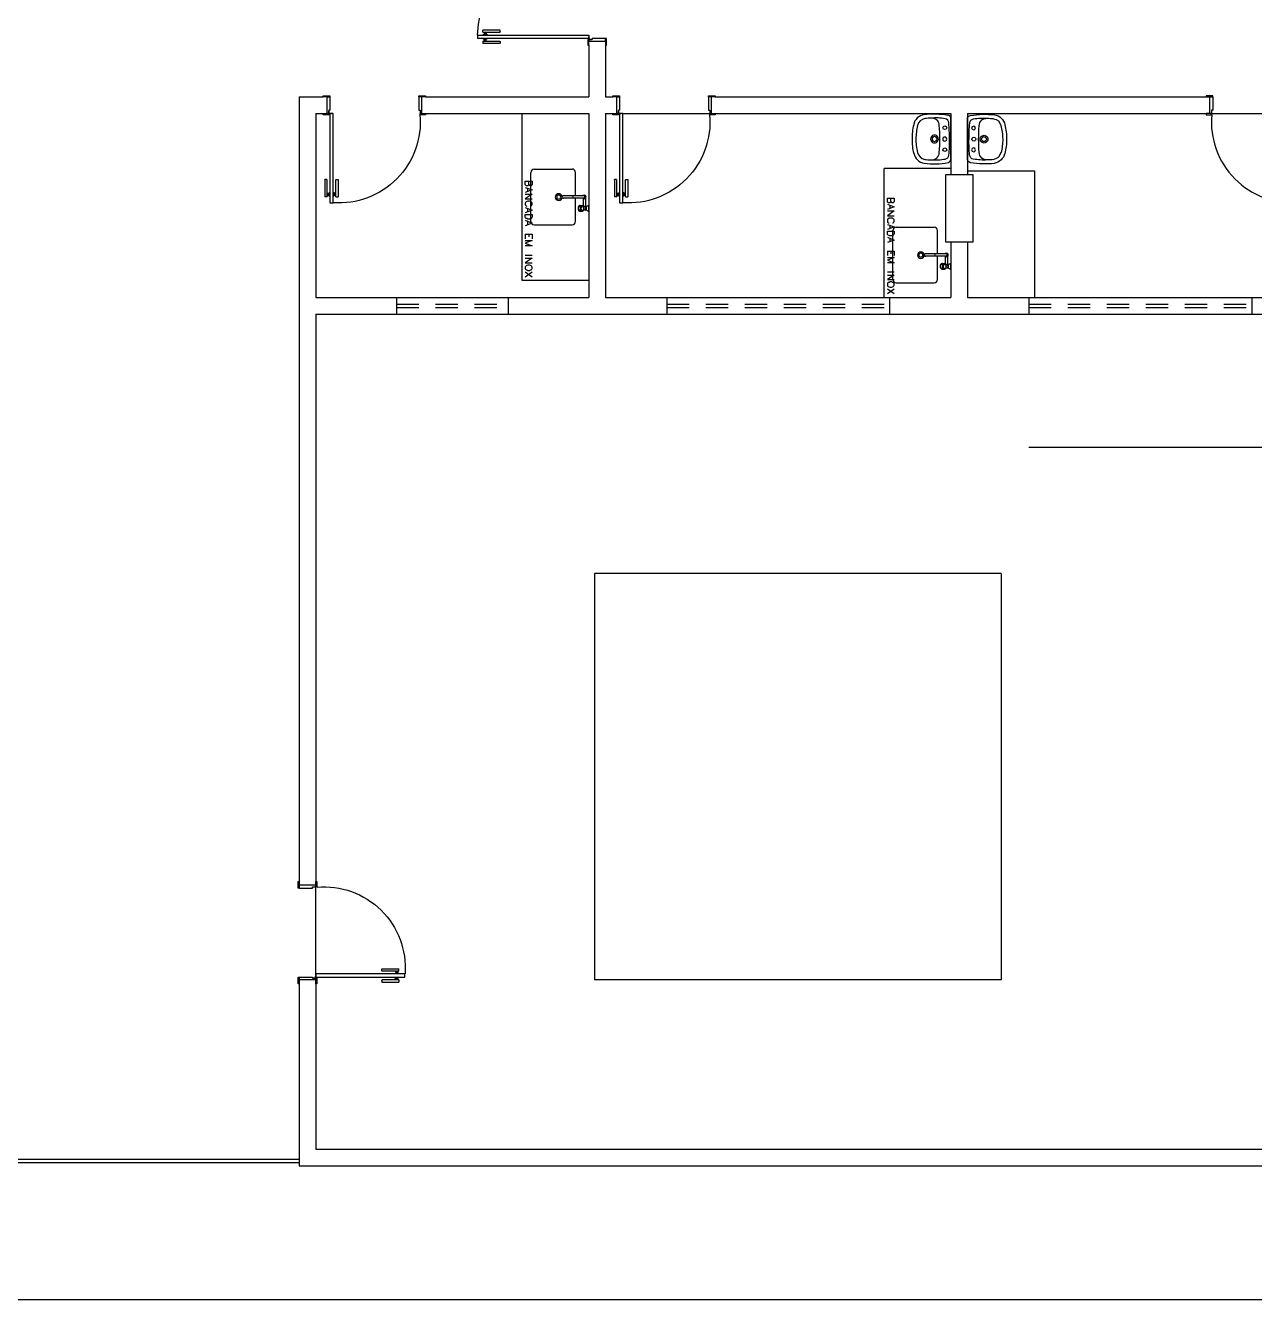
# Model space of a CAD drawing. Header units: millimetres. Extents: x 2566.2 to 2616.8, y 1006.6 to 1024.8.
# Drawn here: x 2598 to 2609.03, y 1007.17 to 1018.61 of the extents above; entities that cross this region are included whole.
import ezdxf

# ---------------------------------------------------------------- set-up
doc = ezdxf.new("R2010")
doc.units = ezdxf.units.MM
doc.linetypes.add('CONTORNO_QUADRO_T', pattern=[0.35, 0.2, -0.15])
for name, color, linetype in [('APCOZ', 7, 'Continuous'), ('APCOZ-I', 251, 'Continuous'), ('at_Entity', 7, 'Continuous'), ('ESQUADRIAS', 7, 'Continuous'), ('Esquadrias portas', 7, 'Continuous'), ('planta base', 8, 'Continuous')]:
    doc.layers.add(name, color=color, linetype=linetype)

# ---------------------------------------------------------------- blocks, each defined once
blk = doc.blocks.new('P80_02')
at = {"layer": 'ESQUADRIAS', "color": 3, "linetype": 'Continuous'}
for p, q in [((-0.02, 0.67), (-0.02, 0.821)), ((0, 0.821), (0, 0.67)), ((0.023, 0.78), (0.023, 0.82)), ((0.057, 0.78), (0.057, 0.82)), ((0.08, 0.821), (0.08, 0.67)), ((0.1, 0.67), (0.1, 0.821)), ((-0.003, 0.667), (-0.017, 0.667)), ((0.083, 0.667), (0.097, 0.667))]:
    blk.add_line(p, q, dxfattribs=at)
at = {"layer": 'ESQUADRIAS', "color": 3}
for p, q in [((0, 0.821), (-0.02, 0.821)), ((0, 0.81), (0.023, 0.81)), ((0.023, 0.82), (0.025, 0.82)), ((0.057, 0.82), (0.055, 0.82)), ((0.08, 0.81), (0.057, 0.81)), ((0.08, 0.821), (0.1, 0.821)), ((0, 0.8), (0.023, 0.8)), ((0, 0.79), (0.023, 0.79)), ((0.023, 0.78), (0.025, 0.78)), ((0.057, 0.78), (0.055, 0.78)), ((0.08, 0.8), (0.057, 0.8)), ((0.08, 0.79), (0.057, 0.79))]:
    blk.add_line(p, q, dxfattribs=at)
at = {"layer": 'ESQUADRIAS', "color": 2}
for p, q in [((0.025, 0.075), (0.025, 0.875)), ((0.025, 0.875), (0.055, 0.875)), ((0.055, 0.875), (0.055, 0.075)), ((0.055, 0.075), (0.025, 0.075))]:
    blk.add_line(p, q, dxfattribs=at)
at = {"layer": 'ESQUADRIAS'}
for p, q in [((0.016, 0.059), (0.016, 0.062)), ((0.032, 0.074), (0.029, 0.074))]:
    blk.add_line(p, q, dxfattribs=at)
at = {"layer": 'ESQUADRIAS', "color": 3}
for points in [[(0.015, 0.085), (-0.035, 0.085), (-0.035, 0.075), (0.015, 0.075)], [(0.885, 0.085), (0.835, 0.085), (0.835, 0.075), (0.885, 0.075)], [(0.025, -0.075), (0, -0.075), (-0.035, -0.075), (-0.035, -0.085), (0.025, -0.085)], [(0.885, -0.075), (0.825, -0.075), (0.825, -0.085), (0.885, -0.085)]]:
    blk.add_lwpolyline(points, close=True, dxfattribs=at)
at = {"layer": 'ESQUADRIAS', "color": 2}
for points in [[(0.025, 0.045), (0.015, 0.045), (0.015, 0.075), (0, 0.075), (0, -0.075), (0.025, -0.075)], [(0.825, 0.045), (0.835, 0.045), (0.835, 0.075), (0.85, 0.075), (0.85, -0.075), (0.825, -0.075)]]:
    blk.add_lwpolyline(points, close=True, dxfattribs=at)
at = {"layer": 'ESQUADRIAS', "color": 1}
for points in [[(0.016, 0.071, -0.236068), (0.015, 0.073), (0.015, 0.07), (0.015, 0.05), (0.016, 0.05)], [(0.02, 0.074, 0.236068), (0.017, 0.075), (0.02, 0.075), (0.04, 0.075), (0.04, 0.074)]]:
    blk.add_lwpolyline(points, format="xyb", close=True, dxfattribs=at)
at = {"layer": 'ESQUADRIAS'}
for points in [[(0.017, 0.063), (0.016, 0.062), (0.016, 0.062)], [(0.017, 0.058), (0.016, 0.059), (0.016, 0.059)], [(0.017, 0.06), (0.017, 0.06), (0.017, 0.058), (0.017, 0.058), (0.017, 0.063), (0.017, 0.063), (0.017, 0.06), (0.017, 0.06)], [(0.028, 0.073), (0.029, 0.074), (0.029, 0.074)], [(0.03, 0.073), (0.03, 0.073), (0.033, 0.073), (0.033, 0.073), (0.028, 0.073), (0.028, 0.073), (0.03, 0.073), (0.03, 0.073)], [(0.033, 0.073), (0.032, 0.074), (0.032, 0.074)]]:
    blk.add_lwpolyline(points, dxfattribs=at)
at = {"layer": 'ESQUADRIAS', "color": 1}
blk.add_circle((0.017, 0.073), 0.0025, dxfattribs=at)
at = {"layer": 'ESQUADRIAS'}
blk.add_arc((0.108, 0.148), 0.729, 355.0636, 94.2065, dxfattribs=at)
at = {"layer": 'ESQUADRIAS', "color": 3, "linetype": 'Continuous'}
for centre, start, end in [((-0.017, 0.67), 180, 260.5377), ((-0.003, 0.67), 260.5377, 360), ((0.083, 0.67), 180, 279.4623), ((0.097, 0.67), 279.4623, 0)]:
    blk.add_arc(centre, 0.003, start, end, dxfattribs=at)
blk = doc.blocks.new('new block2')
at = {"layer": 'ESQUADRIAS', "color": 2}
for p, q in [((-0.09, 1.16), (-0.09, 0.16)), ((-0.09, 1.16), (-0.06, 1.16)), ((-0.06, 0.16), (-0.06, 1.16)), ((-0.09, 0.16), (-0.06, 0.16))]:
    blk.add_line(p, q, dxfattribs=at)
at = {"layer": 'ESQUADRIAS', "color": 3, "linetype": 'Continuous'}
for p, q in [((-0.135, 0.96), (-0.135, 1.111)), ((-0.115, 1.111), (-0.115, 0.96)), ((-0.092, 1.07), (-0.092, 1.11)), ((-0.058, 1.07), (-0.058, 1.11)), ((-0.035, 1.111), (-0.035, 0.96)), ((-0.015, 0.96), (-0.015, 1.111)), ((-0.118, 0.957), (-0.132, 0.957)), ((-0.032, 0.957), (-0.018, 0.957))]:
    blk.add_line(p, q, dxfattribs=at)
at = {"layer": 'ESQUADRIAS', "color": 3}
for p, q in [((-0.115, 1.111), (-0.135, 1.111)), ((-0.115, 1.1), (-0.092, 1.1)), ((-0.115, 1.09), (-0.092, 1.09)), ((-0.115, 1.08), (-0.092, 1.08)), ((-0.092, 1.11), (-0.09, 1.11)), ((-0.092, 1.07), (-0.09, 1.07)), ((-0.058, 1.11), (-0.06, 1.11)), ((-0.058, 1.07), (-0.06, 1.07)), ((-0.035, 1.1), (-0.058, 1.1)), ((-0.035, 1.09), (-0.058, 1.09)), ((-0.035, 1.08), (-0.058, 1.08)), ((-0.035, 1.111), (-0.015, 1.111))]:
    blk.add_line(p, q, dxfattribs=at)
at = {"layer": 'ESQUADRIAS'}
for p, q in [((-0.066, 0.159), (-0.063, 0.159)), ((-0.052, 0.144), (-0.052, 0.147))]:
    blk.add_line(p, q, dxfattribs=at)
at = {"layer": 'ESQUADRIAS', "color": 3}
for points in [[(-1.12, 0.17), (-1.07, 0.17), (-1.07, 0.16), (-1.12, 0.16)], [(-0.05, 0.17), (0, 0.17), (0, 0.16), (-0.05, 0.16)], [(-1.12, 0.01), (-1.06, 0.01), (-1.06, 0), (-1.12, 0)], [(-0.06, 0.01), (-0.035, 0.01), (0, 0.01), (0, 0), (-0.06, 0)]]:
    blk.add_lwpolyline(points, close=True, dxfattribs=at)
at = {"layer": 'ESQUADRIAS', "color": 2}
for points in [[(-1.06, 0.13), (-1.07, 0.13), (-1.07, 0.16), (-1.085, 0.16), (-1.085, 0.01), (-1.06, 0.01)], [(-0.06, 0.13), (-0.05, 0.13), (-0.05, 0.16), (-0.035, 0.16), (-0.035, 0.01), (-0.06, 0.01)]]:
    blk.add_lwpolyline(points, close=True, dxfattribs=at)
at = {"layer": 'ESQUADRIAS', "color": 1}
for points in [[(-0.054, 0.159, -0.236068), (-0.052, 0.16), (-0.055, 0.16), (-0.075, 0.16), (-0.075, 0.159)], [(-0.051, 0.156, 0.236068), (-0.05, 0.158), (-0.05, 0.155), (-0.05, 0.135), (-0.051, 0.135)]]:
    blk.add_lwpolyline(points, format="xyb", close=True, dxfattribs=at)
at = {"layer": 'ESQUADRIAS'}
for points in [[(-0.067, 0.158), (-0.066, 0.159), (-0.066, 0.159)], [(-0.065, 0.158), (-0.065, 0.158), (-0.067, 0.158), (-0.067, 0.158), (-0.062, 0.158), (-0.062, 0.158), (-0.065, 0.158), (-0.065, 0.158)], [(-0.062, 0.158), (-0.063, 0.159), (-0.063, 0.159)], [(-0.052, 0.148), (-0.052, 0.147), (-0.051, 0.147)], [(-0.052, 0.145), (-0.052, 0.145), (-0.052, 0.143), (-0.052, 0.143), (-0.052, 0.148), (-0.052, 0.148), (-0.052, 0.145), (-0.052, 0.145)], [(-0.052, 0.143), (-0.052, 0.144), (-0.051, 0.144)]]:
    blk.add_lwpolyline(points, dxfattribs=at)
at = {"layer": 'ESQUADRIAS', "color": 1}
blk.add_circle((-0.052, 0.158), 0.0025, dxfattribs=at)
at = {"layer": 'ESQUADRIAS', "color": 3, "linetype": 'Continuous'}
for centre, start, end in [((-0.132, 0.96), 180, 260.5377), ((-0.118, 0.96), 260.5377, 360), ((-0.032, 0.96), 180, 279.4623), ((-0.018, 0.96), 279.4623, 0)]:
    blk.add_arc(centre, 0.003, start, end, dxfattribs=at)
at = {"layer": 'Esquadrias portas'}
blk.add_arc((-0.047, 0.137), 1.024, 92.4121, 178.1744, dxfattribs=at)
blk = doc.blocks.new('new block12')
at = {"layer": 'at_Entity', "color": 0}
for p, q in [((-0.19, 0), (0, 0)), ((-0.114, 0.055), (-0.108, 0.066)), ((-0.108, 0.042), (-0.114, 0.055)), ((-0.108, 0.066), (-0.097, 0.072)), ((-0.097, 0.036), (-0.108, 0.042)), ((-0.097, 0.072), (-0.085, 0.066)), ((-0.085, 0.042), (-0.097, 0.036)), ((-0.085, 0.066), (-0.08, 0.055)), ((-0.08, 0.055), (-0.085, 0.042)), ((-0.063, 0), (0.125, 0)), ((0, 0), (0.193, 0)), ((0.083, 0.055), (0.087, 0.066)), ((0.087, 0.042), (0.083, 0.055)), ((0.087, 0.066), (0.099, 0.072)), ((0.099, 0.036), (0.087, 0.042)), ((0.099, 0.072), (0.11, 0.066)), ((0.11, 0.042), (0.099, 0.036)), ((0.11, 0.066), (0.116, 0.055)), ((0.116, 0.055), (0.11, 0.042))]:
    blk.add_line(p, q, dxfattribs=at)
for centre, radius, start, end in [((-0.012, -0.125), 0.474, 88.698, 104.4219), ((0.01, -0.125), 0.474, 75.6368, 91.3415), ((0.53, 0.153), 0.754, 173.4134, 189.6929), ((-0.104, 0.219), 0.117, 102.514, 169.9443), ((0.123, 0.188), 0.311, 171.3221, 181.8265), ((-0.102, 0.216), 0.0847, 102.9461, 167.2809), ((0.014, -0.261), 0.577, 91.3524, 103.5038), ((-0.013, -0.257), 0.572, 76.4579, 88.6966), ((0.105, 0.222), 0.0784, 8.4194, 78.3837), ((0.108, 0.225), 0.111, 7.7196, 79.5925), ((-0.133, 0.188), 0.319, 357.9946, 8.1696), ((-0.531, 0.154), 0.753, 350.2791, 6.5765), ((0.425, 0.149), 0.614, 177.3231, 189.2415), ((-0.117, 0.174), 0.0716, 176.6025, 219.5997), ((-0.121, 0.171), 0.0667, 220.3438, 269.4487), ((-0.001, 0.147), 0.0349, 150.0032, 209.9968), ((-0.001, 0.147), 0.0349, 90, 149.9929), ((-0.001, 0.147), 0.0349, 209.9968, 269.9993), ((-0.001, 0.147), 0.0222, 90, 180), ((-0.001, 0.147), 0.0222, 180, 270), ((-0.001, 0.147), 0.0349, 29.9968, 89.9993), ((-0.001, 0.147), 0.0222, 360, 90), ((-0.001, 0.147), 0.0222, 270.0097, 360), ((-0.001, 0.147), 0.0349, 270, 329.9929), ((-0.001, 0.147), 0.0349, 330.0032, 29.9968), ((0.123, 0.168), 0.0631, 266.7732, 320.7547), ((0.108, 0.173), 0.0781, 324.6525, 2.8394), ((-0.262, 0.132), 0.45, 349.782, 5.7972), ((-0.165, 0.045), 0.0522, 200.5417, 238.93), ((-0.143, 0.057), 0.0385, 188.7558, 265.6127), ((-0.007, 1.728), 1.716, 265.3753, 270.2103), ((0.002, 1.574), 1.475, 265.1896, 269.9391), ((-0.001, 0.056), 0.018, 150.0128, 209.9872), ((-0.001, 0.056), 0.018, 90, 150.0398), ((-0.001, 0.056), 0.018, 210.0191, 270.0367), ((-0.001, 1.452), 1.353, 270.0208, 275.0951), ((-0.001, 0.056), 0.018, 30.0191, 90.0367), ((-0.001, 0.056), 0.018, 270, 330.0398), ((-0.001, 1.892), 1.879, 270, 274.4144), ((-0.001, 0.056), 0.018, 330.0128, 29.9872), ((0.141, 0.059), 0.0402, 273.114, 350.3928), ((0.174, 0.034), 0.0386, 297.8673, 348.5693)]:
    blk.add_arc(centre, radius, start, end, dxfattribs=at)
blk = doc.blocks.new('new block17')
at = {"layer": 'APCOZ'}
for p, q in [((0.544, 0.759), (0.373, 0.759)), ((0.544, 0.739), (0.373, 0.739)), ((0.548, 0.735), (0.548, 0.67)), ((0.568, 0.735), (0.568, 0.665)), ((0.519, 0.672), (0.541, 0.672)), ((0.519, 0.622), (0.541, 0.622)), ((0.577, 0.63), (0.553, 0.63)), ((0.577, 0.665), (0.568, 0.665)), ((0.577, 0.665), (0.599, 0.676)), ((0.577, 0.63), (0.599, 0.619))]:
    blk.add_line(p, q, dxfattribs=at)
at = {"layer": 'APCOZ', "linetype": 'Continuous'}
for points in [[(0.519, 0.672, 0), (0.515, 0.672, 0), (0.512, 0.671, 0), (0.51, 0.668, 0), (0.507, 0.666, 0), (0.505, 0.662, 0), (0.503, 0.658, 0), (0.502, 0.654, 0), (0.502, 0.65, 0), (0.502, 0.645, 0), (0.502, 0.641, 0), (0.503, 0.636, 0), (0.505, 0.633, 0), (0.507, 0.629, 0), (0.51, 0.626, 0), (0.512, 0.624, 0), (0.515, 0.623, 0), (0.519, 0.622, 0)], [(0.548, 0.67, 0), (0.547, 0.671, 0), (0.545, 0.672, 0), (0.544, 0.672, 0), (0.542, 0.672, 0), (0.541, 0.672, 0)], [(0.541, 0.622, 0), (0.543, 0.623, 0), (0.546, 0.624, 0), (0.549, 0.625, 0), (0.551, 0.627, 0), (0.553, 0.63, 0)]]:
    blk.add_polyline3d(points, dxfattribs=at)
at = {"layer": 'APCOZ'}
for centre, radius, start, end in [((0.368, 0.749), 0.0112, 63.7208, 296.2792), ((0.558, 0.749), 0.0173, 125.4187, 144.5813), ((0.558, 0.749), 0.0173, 215.4187, 234.5813), ((0.558, 0.749), 0.0173, 54.5813, 125.4187), ((0.558, 0.749), 0.0173, 305.4187, 54.5813)]:
    blk.add_arc(centre, radius, start, end, dxfattribs=at)
at = {"layer": 'APCOZ-I'}
for p, q in [((0.373, 0.759), (0.368, 0.759)), ((0.373, 0.739), (0.368, 0.739)), ((0.562, 0.759), (0.544, 0.759)), ((0.562, 0.739), (0.544, 0.739)), ((0.533, 0.663), (0.554, 0.663)), ((0.533, 0.632), (0.554, 0.632)), ((0.568, 0.665), (0.553, 0.665)), ((0.577, 0.63), (0.577, 0.665))]:
    blk.add_line(p, q, dxfattribs=at)
at = {"layer": 'APCOZ-I', "linetype": 'Continuous'}
for points in [[(0.515, 0.628, 0), (0.518, 0.628, 0), (0.52, 0.63, 0), (0.522, 0.631, 0), (0.523, 0.634, 0), (0.525, 0.637, 0), (0.525, 0.641, 0), (0.526, 0.644, 0), (0.526, 0.648, 0), (0.526, 0.652, 0), (0.525, 0.656, 0), (0.524, 0.659, 0), (0.522, 0.662, 0), (0.521, 0.664, 0), (0.519, 0.666, 0), (0.517, 0.667, 0), (0.514, 0.667, 0), (0.512, 0.666, 0), (0.51, 0.664, 0), (0.509, 0.662, 0), (0.507, 0.659, 0), (0.506, 0.656, 0), (0.505, 0.652, 0), (0.505, 0.648, 0), (0.505, 0.644, 0), (0.505, 0.641, 0), (0.506, 0.637, 0), (0.508, 0.634, 0), (0.509, 0.631, 0), (0.511, 0.63, 0), (0.513, 0.628, 0), (0.515, 0.628, 0)], [(0.532, 0.664, 0), (0.53, 0.667, 0), (0.528, 0.669, 0), (0.525, 0.671, 0), (0.522, 0.672, 0), (0.519, 0.672, 0)], [(0.519, 0.622, 0), (0.522, 0.623, 0), (0.525, 0.624, 0), (0.527, 0.625, 0), (0.53, 0.628, 0), (0.532, 0.631, 0)], [(0.553, 0.665, 0), (0.552, 0.666, 0), (0.551, 0.667, 0), (0.55, 0.668, 0), (0.549, 0.669, 0), (0.548, 0.67, 0)], [(0.554, 0.664, 0), (0.554, 0.664, 0), (0.554, 0.664, 0), (0.554, 0.665, 0), (0.553, 0.665, 0), (0.553, 0.665, 0)], [(0.553, 0.63, 0), (0.553, 0.63, 0), (0.554, 0.63, 0), (0.554, 0.631, 0), (0.554, 0.631, 0), (0.554, 0.631, 0)]]:
    blk.add_polyline3d(points, dxfattribs=at)
at = {"layer": 'APCOZ-I'}
for centre, radius, start, end in [((0.368, 0.749), 0.01, 90, 270), ((0.435, 0.749), 0.0233, 334.5555, 25.4445), ((0.558, 0.749), 0.0173, 234.5813, 305.4187), ((0.558, 0.749), 0.0126, 232.2518, 127.7482), ((0.541, 0.749), 0.0233, 334.5555, 25.4445), ((0.562, 0.647), 0.0335, 153.9749, 206.0251), ((0.531, 0.663), 0.002, 333.9749, 32.1559), ((0.531, 0.632), 0.002, 327.8441, 26.0251), ((0.607, 0.647), 0.0549, 164.3139, 195.6861), ((0.552, 0.663), 0.002, 344.314, 31.5675), ((0.552, 0.632), 0.002, 328.4325, 15.6861), ((0.648, 0.647), 0.0816, 167.5382, 192.4618), ((0.874, 0.647), 0.279, 174.3752, 185.6248)]:
    blk.add_arc(centre, radius, start, end, dxfattribs=at)
at = {"layer": 'at_Entity', "color": 0}
for p, q in [((0, 0), (0, 1.498)), ((0.078, 0.529), (0.078, 0.969)), ((0.108, 0.999), (0.449, 0.999)), ((0.478, 0.759), (0.478, 0.969)), ((0.029, 0.864), (0.029, 0.891)), ((0.029, 0.891), (0.09, 0.891)), ((0.031, 0.855), (0.029, 0.864)), ((0.029, 0.836), (0.09, 0.813)), ((0.09, 0.813), (0.029, 0.79)), ((0.035, 0.851), (0.031, 0.855)), ((0.039, 0.849), (0.035, 0.851)), ((0.05, 0.849), (0.039, 0.849)), ((0.054, 0.851), (0.05, 0.849)), ((0.05, 0.828), (0.05, 0.798)), ((0.058, 0.855), (0.054, 0.851)), ((0.061, 0.864), (0.058, 0.855)), ((0.061, 0.864), (0.061, 0.891)), ((0.065, 0.855), (0.061, 0.864)), ((0.067, 0.851), (0.065, 0.855)), ((0.073, 0.849), (0.067, 0.851)), ((0.08, 0.849), (0.073, 0.849)), ((0.084, 0.851), (0.08, 0.849)), ((0.088, 0.855), (0.084, 0.851)), ((0.09, 0.864), (0.088, 0.855)), ((0.09, 0.891), (0.09, 0.864)), ((0.029, 0.775), (0.09, 0.775)), ((0.09, 0.775), (0.029, 0.733)), ((0.029, 0.733), (0.09, 0.733)), ((0.031, 0.701), (0.029, 0.695)), ((0.029, 0.695), (0.029, 0.682)), ((0.037, 0.705), (0.031, 0.701)), ((0.044, 0.709), (0.037, 0.705)), ((0.052, 0.712), (0.044, 0.709)), ((0.067, 0.712), (0.052, 0.712)), ((0.075, 0.709), (0.067, 0.712)), ((0.082, 0.705), (0.075, 0.709)), ((0.088, 0.701), (0.082, 0.705)), ((0.09, 0.695), (0.088, 0.701)), ((0.09, 0.682), (0.09, 0.695)), ((0.478, 0.529), (0.478, 0.739)), ((0.029, 0.682), (0.031, 0.676)), ((0.029, 0.654), (0.09, 0.631)), ((0.09, 0.631), (0.029, 0.608)), ((0.029, 0.593), (0.09, 0.593)), ((0.029, 0.572), (0.029, 0.593)), ((0.031, 0.676), (0.037, 0.669)), ((0.037, 0.669), (0.044, 0.667)), ((0.05, 0.646), (0.05, 0.616)), ((0.075, 0.667), (0.082, 0.669)), ((0.082, 0.669), (0.088, 0.676)), ((0.088, 0.676), (0.09, 0.682)), ((0.09, 0.593), (0.09, 0.572)), ((0.031, 0.563), (0.029, 0.572)), ((0.029, 0.54), (0.09, 0.515)), ((0.09, 0.515), (0.029, 0.491)), ((0.037, 0.557), (0.031, 0.563)), ((0.044, 0.555), (0.037, 0.557)), ((0.052, 0.551), (0.044, 0.555)), ((0.05, 0.53), (0.05, 0.5)), ((0.067, 0.551), (0.052, 0.551)), ((0.075, 0.555), (0.067, 0.551)), ((0.082, 0.557), (0.075, 0.555)), ((0.088, 0.563), (0.082, 0.557)), ((0.09, 0.572), (0.088, 0.563)), ((0.108, 0.499), (0.449, 0.499)), ((0.029, 0.415), (0.09, 0.415)), ((0.029, 0.415), (0.029, 0.375)), ((0.029, 0.358), (0.09, 0.358)), ((0.09, 0.358), (0.029, 0.335)), ((0.061, 0.415), (0.061, 0.39)), ((0.09, 0.415), (0.09, 0.375)), ((0.029, 0.335), (0.09, 0.31)), ((0.09, 0.31), (0.029, 0.31)), ((0.09, 0.225), (0.029, 0.225)), ((0.029, 0.199), (0.09, 0.199)), ((0.09, 0.199), (0.029, 0.159)), ((0.029, 0.159), (0.09, 0.159)), ((0.031, 0.125), (0.029, 0.119)), ((0.029, 0.119), (0.029, 0.108)), ((0.037, 0.132), (0.031, 0.125)), ((0.044, 0.134), (0.037, 0.132)), ((0.052, 0.138), (0.044, 0.134)), ((0.067, 0.138), (0.052, 0.138)), ((0.075, 0.134), (0.067, 0.138)), ((0.082, 0.132), (0.075, 0.134)), ((0.088, 0.125), (0.082, 0.132)), ((0.09, 0.119), (0.088, 0.125)), ((0.09, 0.108), (0.09, 0.119)), ((0.599, 0), (0, 0)), ((0.029, 0.108), (0.031, 0.102)), ((0.09, 0.073), (0.029, 0.03)), ((0.09, 0.03), (0.029, 0.073)), ((0.031, 0.102), (0.037, 0.096)), ((0.037, 0.096), (0.044, 0.094)), ((0.044, 0.094), (0.052, 0.089)), ((0.052, 0.089), (0.067, 0.089)), ((0.067, 0.089), (0.075, 0.094)), ((0.075, 0.094), (0.082, 0.096)), ((0.082, 0.096), (0.088, 0.102)), ((0.088, 0.102), (0.09, 0.108))]:
    blk.add_line(p, q, dxfattribs=at)
for centre, radius, start, end in [((0.107, 0.97), 0.0289, 88.5161, 181.4839), ((0.451, 0.972), 0.0273, 354.9724, 95.0276), ((0.329, 0.748), 0.0307, 90, 180), ((0.329, 0.748), 0.0307, 180, 270), ((0.329, 0.748), 0.018, 90, 180), ((0.329, 0.748), 0.018, 180, 270), ((0.329, 0.748), 0.0307, 360, 90), ((0.329, 0.748), 0.018, 360, 90), ((0.329, 0.748), 0.018, 270, 0), ((0.329, 0.748), 0.0307, 270, 0), ((0.107, 0.528), 0.0289, 178.5159, 271.4841), ((0.448, 0.53), 0.0307, 270, 0)]:
    blk.add_arc(centre, radius, start, end, dxfattribs=at)

msp = doc.modelspace()

# ---------------------------------------------------------------- linework, layer by layer
at = {"layer": 'planta base', "linetype": 'Continuous'}
for p, q in [((2603.06, 1018.436), (2603.06, 1017.971)), ((2603.21, 1018.436), (2603.21, 1017.971)), ((2600.46, 1017.971), (2600.46, 1010.926)), ((2600.61, 1017.821), (2600.61, 1016.171)), ((2603.06, 1017.821), (2603.06, 1016.171)), ((2603.21, 1017.821), (2603.21, 1016.171)), ((2606.31, 1017.821), (2606.31, 1017.271)), ((2606.46, 1017.821), (2606.46, 1017.271)), ((2606.31, 1016.671), (2606.31, 1016.171)), ((2606.46, 1016.671), (2606.46, 1016.171)), ((2600.61, 1016.021), (2600.61, 1010.926)), ((2603.11, 1013.691), (2603.11, 1010.041)), ((2606.76, 1013.691), (2603.11, 1013.691)), ((2606.76, 1013.691), (2606.76, 1010.041)), ((2606.76, 1010.041), (2603.11, 1010.041)), ((2600.46, 1010.006), (2600.46, 1008.371)), ((2600.61, 1010.006), (2600.61, 1008.521)), ((2600.61, 1008.521), (2613.41, 1008.521)), ((2600.46, 1008.371), (2613.41, 1008.371))]:
    msp.add_line(p, q, dxfattribs=at)
at = {"layer": 'planta base'}
for p, q in [((2600.46, 1017.971), (2600.675, 1017.971)), ((2601.595, 1017.971), (2603.06, 1017.971)), ((2603.21, 1017.971), (2603.275, 1017.971)), ((2604.195, 1017.971), (2608.6, 1017.971)), ((2600.61, 1017.821), (2600.675, 1017.821)), ((2601.595, 1017.821), (2603.06, 1017.821)), ((2603.21, 1017.821), (2603.275, 1017.821)), ((2603.365, 1017.821), (2604.145, 1017.821)), ((2604.195, 1017.821), (2606.31, 1017.821)), ((2606.46, 1017.821), (2608.6, 1017.821)), ((2608.65, 1017.821), (2609.43, 1017.821)), ((2605.711, 1016.171), (2605.711, 1017.328)), ((2606.31, 1017.328), (2605.711, 1017.328)), ((2606.26, 1017.271), (2606.26, 1016.671)), ((2606.51, 1017.271), (2606.26, 1017.271)), ((2606.46, 1017.308), (2607.06, 1017.308)), ((2606.51, 1016.671), (2606.51, 1017.271)), ((2607.06, 1017.308), (2607.06, 1016.171)), ((2605.74, 1017.035), (2605.74, 1017.063)), ((2605.74, 1017.063), (2605.801, 1017.063)), ((2605.742, 1017.027), (2605.74, 1017.035)), ((2605.74, 1017.008), (2605.801, 1016.985)), ((2605.746, 1017.023), (2605.742, 1017.027)), ((2605.751, 1017.021), (2605.746, 1017.023)), ((2605.761, 1017.021), (2605.751, 1017.021)), ((2605.765, 1017.023), (2605.761, 1017.021)), ((2605.761, 1016.999), (2605.761, 1016.97)), ((2605.77, 1017.027), (2605.765, 1017.023)), ((2605.772, 1017.035), (2605.77, 1017.027)), ((2605.772, 1017.035), (2605.772, 1017.063)), ((2605.776, 1017.027), (2605.772, 1017.035)), ((2605.778, 1017.023), (2605.776, 1017.027)), ((2605.784, 1017.021), (2605.778, 1017.023)), ((2605.791, 1017.021), (2605.784, 1017.021)), ((2605.795, 1017.023), (2605.791, 1017.021)), ((2605.799, 1017.027), (2605.795, 1017.023)), ((2605.801, 1017.035), (2605.799, 1017.027)), ((2605.801, 1017.063), (2605.801, 1017.035)), ((2605.801, 1016.985), (2605.74, 1016.961)), ((2605.74, 1016.947), (2605.801, 1016.947)), ((2605.801, 1016.947), (2605.74, 1016.904)), ((2605.74, 1016.904), (2605.801, 1016.904)), ((2605.748, 1016.877), (2605.742, 1016.872)), ((2605.755, 1016.881), (2605.748, 1016.877)), ((2605.763, 1016.883), (2605.755, 1016.881)), ((2605.778, 1016.883), (2605.763, 1016.883)), ((2605.786, 1016.881), (2605.778, 1016.883)), ((2605.793, 1016.877), (2605.786, 1016.881)), ((2605.799, 1016.872), (2605.793, 1016.877)), ((2605.742, 1016.872), (2605.74, 1016.866)), ((2605.74, 1016.866), (2605.74, 1016.853)), ((2605.74, 1016.853), (2605.742, 1016.847)), ((2605.74, 1016.826), (2605.801, 1016.803)), ((2605.801, 1016.803), (2605.74, 1016.779)), ((2605.74, 1016.765), (2605.801, 1016.765)), ((2605.74, 1016.743), (2605.74, 1016.765)), ((2605.742, 1016.847), (2605.748, 1016.841)), ((2605.748, 1016.841), (2605.755, 1016.839)), ((2605.761, 1016.817), (2605.761, 1016.788)), ((2605.786, 1016.839), (2605.793, 1016.841)), ((2605.789, 1016.331), (2605.789, 1016.772)), ((2605.793, 1016.841), (2605.799, 1016.847)), ((2605.801, 1016.866), (2605.799, 1016.872)), ((2605.799, 1016.847), (2605.801, 1016.853)), ((2605.801, 1016.853), (2605.801, 1016.866)), ((2605.801, 1016.765), (2605.801, 1016.743)), ((2605.819, 1016.801), (2606.16, 1016.801)), ((2606.189, 1016.561), (2606.189, 1016.772)), ((2605.742, 1016.735), (2605.74, 1016.743)), ((2605.74, 1016.712), (2605.801, 1016.686)), ((2605.801, 1016.686), (2605.74, 1016.663)), ((2605.748, 1016.729), (2605.742, 1016.735)), ((2605.755, 1016.726), (2605.748, 1016.729)), ((2605.763, 1016.722), (2605.755, 1016.726)), ((2605.761, 1016.701), (2605.761, 1016.671)), ((2605.778, 1016.722), (2605.763, 1016.722)), ((2605.786, 1016.726), (2605.778, 1016.722)), ((2605.793, 1016.729), (2605.786, 1016.726)), ((2605.799, 1016.735), (2605.793, 1016.729)), ((2605.801, 1016.743), (2605.799, 1016.735)), ((2606.26, 1016.671), (2606.51, 1016.671)), ((2605.74, 1016.587), (2605.801, 1016.587)), ((2605.74, 1016.587), (2605.74, 1016.547)), ((2605.772, 1016.587), (2605.772, 1016.561)), ((2605.801, 1016.587), (2605.801, 1016.547)), ((2606.084, 1016.561), (2606.079, 1016.561)), ((2606.084, 1016.541), (2606.079, 1016.541)), ((2606.255, 1016.561), (2606.084, 1016.561)), ((2606.255, 1016.541), (2606.084, 1016.541)), ((2606.189, 1016.331), (2606.189, 1016.541)), ((2606.273, 1016.561), (2606.255, 1016.561)), ((2606.273, 1016.541), (2606.255, 1016.541)), ((2606.259, 1016.537), (2606.259, 1016.472)), ((2606.279, 1016.537), (2606.279, 1016.467)), ((2605.74, 1016.53), (2605.801, 1016.53)), ((2605.801, 1016.53), (2605.74, 1016.506)), ((2605.74, 1016.506), (2605.801, 1016.481)), ((2605.801, 1016.481), (2605.74, 1016.481)), ((2606.23, 1016.475), (2606.252, 1016.475)), ((2606.23, 1016.425), (2606.252, 1016.425)), ((2606.244, 1016.465), (2606.265, 1016.465)), ((2606.244, 1016.434), (2606.265, 1016.434)), ((2606.279, 1016.467), (2606.264, 1016.467)), ((2606.288, 1016.432), (2606.264, 1016.432)), ((2606.288, 1016.467), (2606.279, 1016.467)), ((2606.288, 1016.467), (2606.31, 1016.478)), ((2606.288, 1016.432), (2606.288, 1016.467)), ((2606.288, 1016.432), (2606.31, 1016.421)), ((2605.801, 1016.396), (2605.74, 1016.396)), ((2605.74, 1016.371), (2605.801, 1016.371)), ((2605.801, 1016.371), (2605.74, 1016.331)), ((2605.74, 1016.331), (2605.801, 1016.331)), ((2605.755, 1016.305), (2605.748, 1016.303)), ((2605.763, 1016.31), (2605.755, 1016.305)), ((2605.778, 1016.31), (2605.763, 1016.31)), ((2605.786, 1016.305), (2605.778, 1016.31)), ((2605.793, 1016.303), (2605.786, 1016.305)), ((2605.742, 1016.297), (2605.74, 1016.291)), ((2605.74, 1016.291), (2605.74, 1016.28)), ((2605.74, 1016.28), (2605.742, 1016.274)), ((2605.801, 1016.244), (2605.74, 1016.202)), ((2605.801, 1016.202), (2605.74, 1016.244)), ((2605.748, 1016.303), (2605.742, 1016.297)), ((2605.742, 1016.274), (2605.748, 1016.267)), ((2605.748, 1016.267), (2605.755, 1016.265)), ((2605.755, 1016.265), (2605.763, 1016.261)), ((2605.763, 1016.261), (2605.778, 1016.261)), ((2605.778, 1016.261), (2605.786, 1016.265)), ((2605.786, 1016.265), (2605.793, 1016.267)), ((2605.799, 1016.297), (2605.793, 1016.303)), ((2605.793, 1016.267), (2605.799, 1016.274)), ((2605.801, 1016.291), (2605.799, 1016.297)), ((2605.799, 1016.274), (2605.801, 1016.28)), ((2605.801, 1016.28), (2605.801, 1016.291)), ((2605.819, 1016.302), (2606.16, 1016.302)), ((2600.61, 1016.171), (2603.06, 1016.171)), ((2601.335, 1016.171), (2601.335, 1016.021)), ((2602.335, 1016.171), (2602.335, 1016.021)), ((2603.21, 1016.171), (2606.31, 1016.171)), ((2603.76, 1016.171), (2603.76, 1016.021)), ((2605.76, 1016.171), (2605.76, 1016.021)), ((2606.46, 1016.171), (2609.56, 1016.171)), ((2607.01, 1016.171), (2607.01, 1016.021)), ((2609.01, 1016.171), (2609.01, 1016.021)), ((2600.61, 1016.021), (2609.56, 1016.021)), ((2607.01, 1014.825), (2609.905, 1014.825)), ((2600.61, 1010.056), (2600.61, 1010.876)), ((2593.26, 1008.433), (2600.46, 1008.433)), ((2593.26, 1008.403), (2600.46, 1008.403)), ((2590.46, 1007.171), (2613.41, 1007.171))]:
    msp.add_line(p, q, dxfattribs=at)
at = {"layer": 'planta base', "linetype": 'CONTORNO_QUADRO_T'}
for p, q in [((2601.335, 1016.111), (2602.335, 1016.111)), ((2601.335, 1016.081), (2602.335, 1016.081)), ((2603.76, 1016.111), (2605.76, 1016.111)), ((2603.76, 1016.081), (2605.76, 1016.081)), ((2607.01, 1016.111), (2609.01, 1016.111)), ((2607.01, 1016.081), (2609.01, 1016.081))]:
    msp.add_line(p, q, dxfattribs=at)
at = {"layer": 'planta base', "linetype": 'Continuous'}
for points in [[(2606.23, 1016.475, 0), (2606.227, 1016.474, 0), (2606.223, 1016.473, 0), (2606.221, 1016.471, 0), (2606.218, 1016.468, 0), (2606.216, 1016.465, 0), (2606.214, 1016.461, 0), (2606.213, 1016.457, 0), (2606.213, 1016.452, 0), (2606.213, 1016.448, 0), (2606.213, 1016.443, 0), (2606.214, 1016.439, 0), (2606.216, 1016.435, 0), (2606.218, 1016.432, 0), (2606.221, 1016.429, 0), (2606.223, 1016.427, 0), (2606.227, 1016.425, 0), (2606.23, 1016.425, 0)], [(2606.227, 1016.43, 0), (2606.229, 1016.431, 0), (2606.231, 1016.432, 0), (2606.233, 1016.434, 0), (2606.234, 1016.436, 0), (2606.236, 1016.44, 0), (2606.237, 1016.443, 0), (2606.237, 1016.447, 0), (2606.237, 1016.451, 0), (2606.237, 1016.455, 0), (2606.236, 1016.458, 0), (2606.235, 1016.462, 0), (2606.233, 1016.465, 0), (2606.232, 1016.467, 0), (2606.23, 1016.468, 0), (2606.228, 1016.469, 0), (2606.225, 1016.469, 0), (2606.223, 1016.468, 0), (2606.221, 1016.467, 0), (2606.22, 1016.465, 0), (2606.218, 1016.462, 0), (2606.217, 1016.458, 0), (2606.216, 1016.455, 0), (2606.216, 1016.451, 0), (2606.216, 1016.447, 0), (2606.217, 1016.443, 0), (2606.217, 1016.44, 0), (2606.219, 1016.436, 0), (2606.22, 1016.434, 0), (2606.222, 1016.432, 0), (2606.224, 1016.431, 0), (2606.227, 1016.43, 0)], [(2606.243, 1016.466, 0), (2606.241, 1016.469, 0), (2606.239, 1016.472, 0), (2606.236, 1016.473, 0), (2606.233, 1016.474, 0), (2606.23, 1016.475, 0)], [(2606.23, 1016.425, 0), (2606.233, 1016.425, 0), (2606.236, 1016.426, 0), (2606.239, 1016.428, 0), (2606.241, 1016.43, 0), (2606.243, 1016.433, 0)], [(2606.259, 1016.472, 0), (2606.258, 1016.473, 0), (2606.256, 1016.474, 0), (2606.255, 1016.474, 0), (2606.253, 1016.475, 0), (2606.252, 1016.475, 0)], [(2606.252, 1016.425, 0), (2606.255, 1016.425, 0), (2606.257, 1016.426, 0), (2606.26, 1016.428, 0), (2606.262, 1016.43, 0), (2606.264, 1016.432, 0)], [(2606.264, 1016.467, 0), (2606.263, 1016.469, 0), (2606.262, 1016.47, 0), (2606.261, 1016.471, 0), (2606.26, 1016.472, 0), (2606.259, 1016.472, 0)], [(2606.265, 1016.466, 0), (2606.265, 1016.466, 0), (2606.265, 1016.467, 0), (2606.265, 1016.467, 0), (2606.264, 1016.467, 0), (2606.264, 1016.467, 0)], [(2606.264, 1016.432, 0), (2606.264, 1016.432, 0), (2606.265, 1016.433, 0), (2606.265, 1016.433, 0), (2606.265, 1016.433, 0), (2606.265, 1016.433, 0)]]:
    msp.add_polyline3d(points, dxfattribs=at)
at = {"layer": 'planta base'}
for centre, radius, start, end in [((2605.818, 1016.772), 0.0289, 88.5161, 181.4839), ((2606.162, 1016.774), 0.0273, 354.9724, 95.0276), ((2606.04, 1016.55), 0.0307, 90, 180), ((2606.04, 1016.55), 0.0307, 180, 270), ((2606.04, 1016.55), 0.018, 90, 180), ((2606.04, 1016.55), 0.018, 180, 270), ((2606.04, 1016.55), 0.0307, 360, 90), ((2606.04, 1016.55), 0.018, 360, 90), ((2606.04, 1016.55), 0.018, 270, 0), ((2606.04, 1016.55), 0.0307, 270, 0), ((2606.079, 1016.551), 0.0112, 63.7208, 296.2792), ((2606.079, 1016.551), 0.01, 90, 270), ((2606.146, 1016.551), 0.0233, 334.5555, 25.4445), ((2606.269, 1016.551), 0.0173, 125.4187, 144.5813), ((2606.269, 1016.551), 0.0173, 215.4187, 234.5813), ((2606.269, 1016.551), 0.0173, 54.5813, 125.4187), ((2606.269, 1016.551), 0.0173, 234.5813, 305.4187), ((2606.269, 1016.551), 0.0126, 232.2518, 127.7482), ((2606.252, 1016.551), 0.0233, 334.5555, 25.4445), ((2606.269, 1016.551), 0.0173, 305.4187, 54.5813), ((2606.273, 1016.45), 0.0335, 153.9749, 206.0251), ((2606.242, 1016.465), 0.002, 333.9749, 32.1559), ((2606.242, 1016.434), 0.002, 327.8441, 26.0251), ((2606.318, 1016.45), 0.0549, 164.3139, 195.6861), ((2606.263, 1016.465), 0.002, 344.314, 31.5675), ((2606.263, 1016.434), 0.002, 328.4325, 15.6861), ((2606.359, 1016.45), 0.0816, 167.5382, 192.4618), ((2606.585, 1016.45), 0.279, 174.3752, 185.6248), ((2605.818, 1016.331), 0.0289, 178.5159, 271.4841), ((2606.159, 1016.332), 0.0307, 270, 0)]:
    msp.add_arc(centre, radius, start, end, dxfattribs=at)

# ---------------------------------------------------------------- block references
at = {"layer": 'planta base', "xscale": -1}
for name, p, rotation in [('new block2', (2603.22, 1018.436), 90), ('P80_02', (2600.71, 1017.896), 180), ('P80_02', (2603.31, 1017.896), 180), ('new block12', (2606.46, 1017.593), 270), ('P80_02', (2600.535, 1010.041), 270)]:
    msp.add_blockref(name, p, dxfattribs=dict(at, rotation=rotation))
at = {"layer": 'planta base'}
for name, p, rotation in [('P80_02', (2609.485, 1017.896), 180), ('new block12', (2606.31, 1017.594), 89.99999999999999)]:
    msp.add_blockref(name, p, dxfattribs=dict(at, rotation=rotation))
msp.add_blockref('new block17', (2602.461, 1016.323), dxfattribs=at)

doc.saveas('drawing.dxf')
